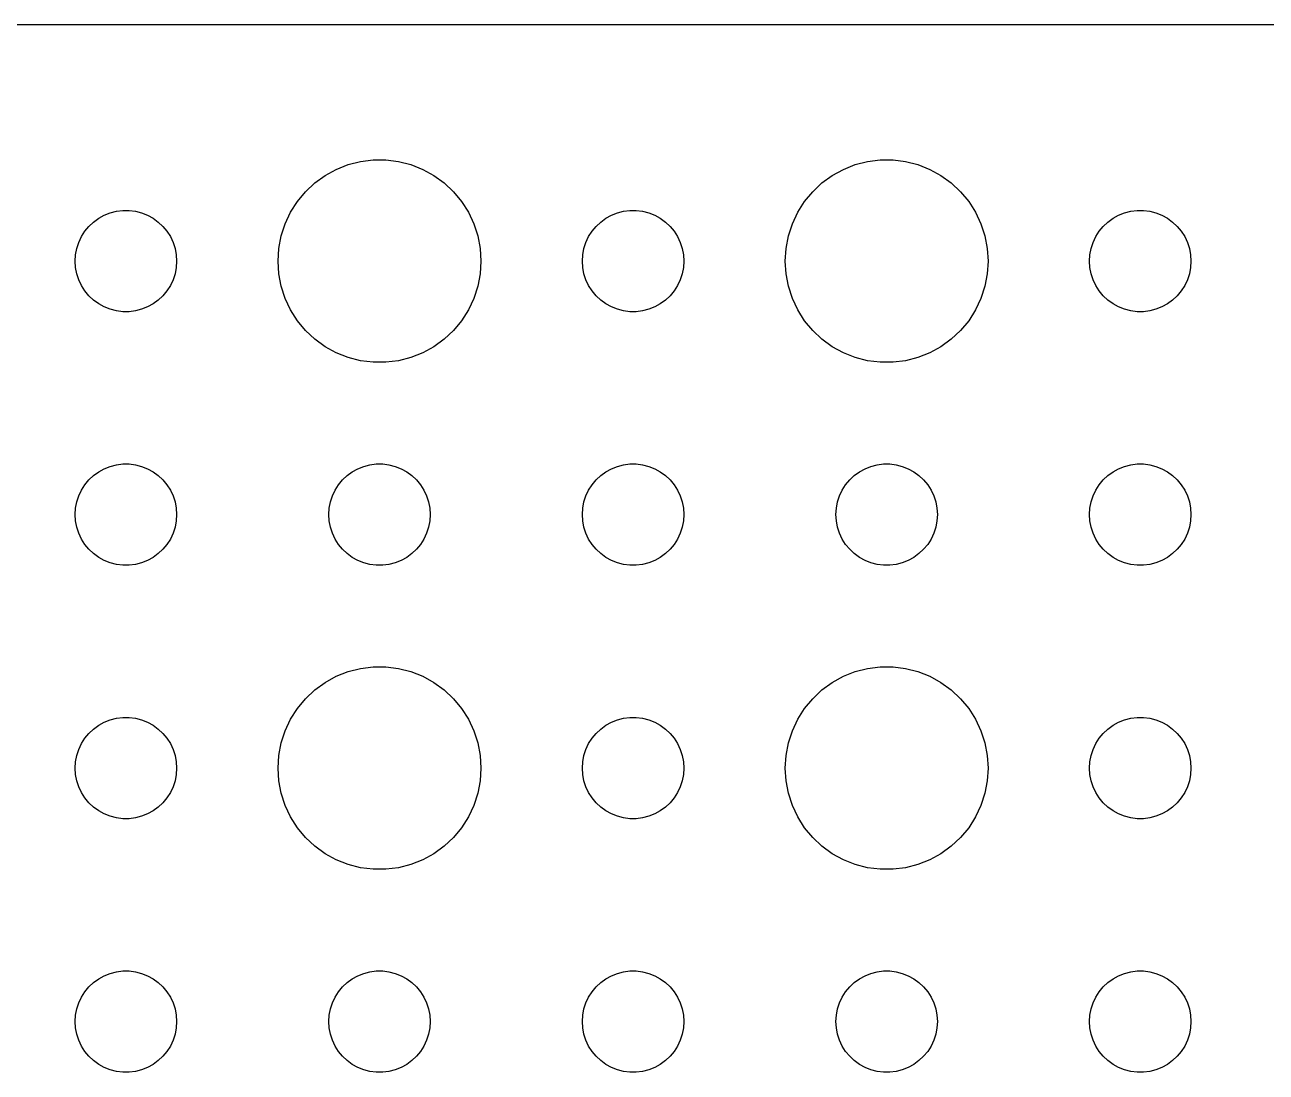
# Model space of a CAD drawing. Header units: metres. Extents: x -74 to 74, y -29 to 29.
# Drawn here: x -2.99 to 33.73, y -1.5 to 29.49 of the extents above; entities that cross this region are included whole.
import ezdxf

# ---------------------------------------------------------------- set-up
doc = ezdxf.new("R2010")
doc.units = ezdxf.units.M

msp = doc.modelspace()

# ---------------------------------------------------------------- linework, layer by layer
for p, q in [((69.8139, 29.4901), (-69.8139, 29.4901)), ((6.22266, 25.2145), (6.57294, 25.3532)), ((6.57294, 25.3532), (6.93785, 25.4469)), ((6.93785, 25.4469), (7.31161, 25.4941)), ((7.31161, 25.4941), (7.68837, 25.4941)), ((7.68837, 25.4941), (8.06213, 25.4469)), ((8.06213, 25.4469), (8.42705, 25.3532)), ((8.42705, 25.3532), (8.77733, 25.2145)), ((21.2227, 25.2145), (21.5729, 25.3532)), ((21.5729, 25.3532), (21.9379, 25.4469)), ((21.9379, 25.4469), (22.3116, 25.4941)), ((22.3116, 25.4941), (22.6884, 25.4941)), ((22.6884, 25.4941), (23.0621, 25.4469)), ((23.0621, 25.4469), (23.427, 25.3532)), ((23.427, 25.3532), (23.7773, 25.2145)), ((5.58772, 24.8115), (5.89252, 25.033)), ((5.89252, 25.033), (6.22266, 25.2145)), ((8.77733, 25.2145), (9.10747, 25.033)), ((9.10747, 25.033), (9.41226, 24.8115)), ((20.5877, 24.8115), (20.8925, 25.033)), ((20.8925, 25.033), (21.2227, 25.2145)), ((23.7773, 25.2145), (24.1075, 25.033)), ((24.1075, 25.033), (24.4123, 24.8115)), ((5.31308, 24.5536), (5.58772, 24.8115)), ((9.41226, 24.8115), (9.6869, 24.5536)), ((20.3131, 24.5536), (20.5877, 24.8115)), ((24.4123, 24.8115), (24.6869, 24.5536)), ((4.87108, 23.9453), (5.07294, 24.2634)), ((5.07294, 24.2634), (5.31308, 24.5536)), ((9.6869, 24.5536), (9.92705, 24.2634)), ((9.92705, 24.2634), (10.1289, 23.9453)), ((19.8711, 23.9453), (20.0729, 24.2634)), ((20.0729, 24.2634), (20.3131, 24.5536)), ((24.6869, 24.5536), (24.927, 24.2634)), ((24.927, 24.2634), (25.1289, 23.9453)), ((-0.638657, 23.8572), (-0.463516, 23.9266)), ((-0.463516, 23.9266), (-0.281067, 23.9734)), ((-0.281067, 23.9734), (-0.094177, 23.997)), ((-0.094177, 23.997), (0.094177, 23.997)), ((0.094177, 23.997), (0.281067, 23.9734)), ((0.281067, 23.9734), (0.463516, 23.9266)), ((0.463516, 23.9266), (0.638657, 23.8572)), ((4.71066, 23.6044), (4.87108, 23.9453)), ((10.1289, 23.9453), (10.2893, 23.6044)), ((14.3613, 23.8572), (14.5365, 23.9266)), ((14.5365, 23.9266), (14.7189, 23.9734)), ((14.7189, 23.9734), (14.9058, 23.997)), ((14.9058, 23.997), (15.0942, 23.997)), ((15.0942, 23.997), (15.2811, 23.9734)), ((15.2811, 23.9734), (15.4635, 23.9266)), ((15.4635, 23.9266), (15.6387, 23.8572)), ((19.7107, 23.6044), (19.8711, 23.9453)), ((25.1289, 23.9453), (25.2893, 23.6044)), ((29.3613, 23.8572), (29.5365, 23.9266)), ((29.5365, 23.9266), (29.7189, 23.9734)), ((29.7189, 23.9734), (29.9058, 23.997)), ((29.9058, 23.997), (30.0942, 23.997)), ((30.0942, 23.997), (30.2811, 23.9734)), ((30.2811, 23.9734), (30.4635, 23.9266)), ((30.4635, 23.9266), (30.6387, 23.8572)), ((-1.21352, 23.3817), (-1.09344, 23.5268)), ((-1.09344, 23.5268), (-0.956131, 23.6558)), ((-0.956131, 23.6558), (-0.803726, 23.7665)), ((-0.803726, 23.7665), (-0.638657, 23.8572)), ((0.638657, 23.8572), (0.803726, 23.7665)), ((0.803726, 23.7665), (0.956131, 23.6558)), ((0.956131, 23.6558), (1.09344, 23.5268)), ((1.09344, 23.5268), (1.21352, 23.3817)), ((4.59424, 23.2461), (4.71066, 23.6044)), ((10.2893, 23.6044), (10.4057, 23.2461)), ((13.7865, 23.3817), (13.9065, 23.5268)), ((13.9065, 23.5268), (14.0439, 23.6558)), ((14.0439, 23.6558), (14.1963, 23.7665)), ((14.1963, 23.7665), (14.3613, 23.8572)), ((15.6387, 23.8572), (15.8037, 23.7665)), ((15.8037, 23.7665), (15.9561, 23.6558)), ((15.9561, 23.6558), (16.0934, 23.5268)), ((16.0934, 23.5268), (16.2135, 23.3817)), ((19.5942, 23.2461), (19.7107, 23.6044)), ((25.2893, 23.6044), (25.4057, 23.2461)), ((28.7865, 23.3817), (28.9065, 23.5268)), ((28.9065, 23.5268), (29.0439, 23.6558)), ((29.0439, 23.6558), (29.1963, 23.7665)), ((29.1963, 23.7665), (29.3613, 23.8572)), ((30.6387, 23.8572), (30.8037, 23.7665)), ((30.8037, 23.7665), (30.9561, 23.6558)), ((30.9561, 23.6558), (31.0934, 23.5268)), ((31.0934, 23.5268), (31.2135, 23.3817)), ((-1.39465, 23.0522), (-1.31445, 23.2226)), ((-1.31445, 23.2226), (-1.21352, 23.3817)), ((1.21352, 23.3817), (1.31445, 23.2226)), ((1.31445, 23.2226), (1.39465, 23.0522)), ((4.52365, 22.876), (4.59424, 23.2461)), ((10.4057, 23.2461), (10.4763, 22.876)), ((13.6053, 23.0522), (13.6855, 23.2226)), ((13.6855, 23.2226), (13.7865, 23.3817)), ((16.2135, 23.3817), (16.3145, 23.2226)), ((16.3145, 23.2226), (16.3947, 23.0522)), ((19.5237, 22.876), (19.5942, 23.2461)), ((25.4057, 23.2461), (25.4763, 22.876)), ((28.6053, 23.0522), (28.6855, 23.2226)), ((28.6855, 23.2226), (28.7865, 23.3817)), ((31.2135, 23.3817), (31.3145, 23.2226)), ((31.3145, 23.2226), (31.3947, 23.0522)), ((-1.48816, 22.688), (-1.45287, 22.873)), ((-1.45287, 22.873), (-1.39465, 23.0522)), ((1.39465, 23.0522), (1.45287, 22.873)), ((1.45287, 22.873), (1.48816, 22.688)), ((4.5, 22.5), (4.52365, 22.876)), ((10.4763, 22.876), (10.5, 22.5)), ((13.5118, 22.688), (13.5471, 22.873)), ((13.5471, 22.873), (13.6053, 23.0522)), ((16.3947, 23.0522), (16.4529, 22.873)), ((16.4529, 22.873), (16.4882, 22.688)), ((19.5, 22.5), (19.5237, 22.876)), ((25.4763, 22.876), (25.5, 22.5)), ((28.5118, 22.688), (28.5471, 22.873)), ((28.5471, 22.873), (28.6053, 23.0522)), ((31.3947, 23.0522), (31.4529, 22.873)), ((31.4529, 22.873), (31.4882, 22.688)), ((-1.5, 22.5), (-1.48816, 22.688)), ((-1.48816, 22.312), (-1.5, 22.5)), ((1.48816, 22.688), (1.5, 22.5)), ((1.5, 22.5), (1.48816, 22.312)), ((4.52365, 22.124), (4.5, 22.5)), ((10.5, 22.5), (10.4763, 22.124)), ((13.5, 22.5), (13.5118, 22.688)), ((13.5118, 22.312), (13.5, 22.5)), ((16.4882, 22.688), (16.5, 22.5)), ((16.5, 22.5), (16.4882, 22.312)), ((19.5237, 22.124), (19.5, 22.5)), ((25.5, 22.5), (25.4763, 22.124)), ((28.5, 22.5), (28.5118, 22.688)), ((28.5118, 22.312), (28.5, 22.5)), ((31.4882, 22.688), (31.5, 22.5)), ((31.5, 22.5), (31.4882, 22.312)), ((-1.45287, 22.127), (-1.48816, 22.312)), ((-1.39465, 21.9478), (-1.45287, 22.127)), ((1.45287, 22.127), (1.39465, 21.9478)), ((1.48816, 22.312), (1.45287, 22.127)), ((4.59424, 21.7539), (4.52365, 22.124)), ((10.4763, 22.124), (10.4057, 21.7539)), ((13.5471, 22.127), (13.5118, 22.312)), ((13.6053, 21.9478), (13.5471, 22.127)), ((16.4529, 22.127), (16.3947, 21.9478)), ((16.4882, 22.312), (16.4529, 22.127)), ((19.5942, 21.7539), (19.5237, 22.124)), ((25.4763, 22.124), (25.4057, 21.7539)), ((28.5471, 22.127), (28.5118, 22.312)), ((28.6053, 21.9478), (28.5471, 22.127)), ((31.4529, 22.127), (31.3947, 21.9478)), ((31.4882, 22.312), (31.4529, 22.127)), ((-1.31445, 21.7774), (-1.39465, 21.9478)), ((-1.21352, 21.6183), (-1.31445, 21.7774)), ((1.31445, 21.7774), (1.21352, 21.6183)), ((1.39465, 21.9478), (1.31445, 21.7774)), ((4.71066, 21.3956), (4.59424, 21.7539)), ((10.4057, 21.7539), (10.2893, 21.3956)), ((13.6855, 21.7774), (13.6053, 21.9478)), ((13.7865, 21.6183), (13.6855, 21.7774)), ((16.3145, 21.7774), (16.2135, 21.6183)), ((16.3947, 21.9478), (16.3145, 21.7774)), ((19.7107, 21.3956), (19.5942, 21.7539)), ((25.4057, 21.7539), (25.2893, 21.3956)), ((28.6855, 21.7774), (28.6053, 21.9478)), ((28.7865, 21.6183), (28.6855, 21.7774)), ((31.3145, 21.7774), (31.2135, 21.6183)), ((31.3947, 21.9478), (31.3145, 21.7774)), ((-1.09344, 21.4732), (-1.21352, 21.6183)), ((-0.956131, 21.3442), (-1.09344, 21.4732)), ((-0.803726, 21.2335), (-0.956131, 21.3442)), ((0.956131, 21.3442), (0.803726, 21.2335)), ((1.09344, 21.4732), (0.956131, 21.3442)), ((1.21352, 21.6183), (1.09344, 21.4732)), ((4.87108, 21.0547), (4.71066, 21.3956)), ((10.2893, 21.3956), (10.1289, 21.0547)), ((13.9065, 21.4732), (13.7865, 21.6183)), ((14.0439, 21.3442), (13.9065, 21.4732)), ((14.1963, 21.2335), (14.0439, 21.3442)), ((15.9561, 21.3442), (15.8037, 21.2335)), ((16.0934, 21.4732), (15.9561, 21.3442)), ((16.2135, 21.6183), (16.0934, 21.4732)), ((19.8711, 21.0547), (19.7107, 21.3956)), ((25.2893, 21.3956), (25.1289, 21.0547)), ((28.9065, 21.4732), (28.7865, 21.6183)), ((29.0439, 21.3442), (28.9065, 21.4732)), ((29.1963, 21.2335), (29.0439, 21.3442)), ((30.9561, 21.3442), (30.8037, 21.2335)), ((31.0934, 21.4732), (30.9561, 21.3442)), ((31.2135, 21.6183), (31.0934, 21.4732)), ((-0.638657, 21.1427), (-0.803726, 21.2335)), ((-0.463516, 21.0734), (-0.638657, 21.1427)), ((-0.281067, 21.0266), (-0.463516, 21.0734)), ((-0.094177, 21.003), (-0.281067, 21.0266)), ((0.094177, 21.003), (-0.094177, 21.003)), ((0.281067, 21.0266), (0.094177, 21.003)), ((0.463516, 21.0734), (0.281067, 21.0266)), ((0.638657, 21.1427), (0.463516, 21.0734)), ((0.803726, 21.2335), (0.638657, 21.1427)), ((5.07294, 20.7366), (4.87108, 21.0547)), ((10.1289, 21.0547), (9.92705, 20.7366)), ((14.3613, 21.1427), (14.1963, 21.2335)), ((14.5365, 21.0734), (14.3613, 21.1427)), ((14.7189, 21.0266), (14.5365, 21.0734)), ((14.9058, 21.003), (14.7189, 21.0266)), ((15.0942, 21.003), (14.9058, 21.003)), ((15.2811, 21.0266), (15.0942, 21.003)), ((15.4635, 21.0734), (15.2811, 21.0266)), ((15.6387, 21.1427), (15.4635, 21.0734)), ((15.8037, 21.2335), (15.6387, 21.1427)), ((20.0729, 20.7366), (19.8711, 21.0547)), ((25.1289, 21.0547), (24.927, 20.7366)), ((29.3613, 21.1427), (29.1963, 21.2335)), ((29.5365, 21.0734), (29.3613, 21.1427)), ((29.7189, 21.0266), (29.5365, 21.0734)), ((29.9058, 21.003), (29.7189, 21.0266)), ((30.0942, 21.003), (29.9058, 21.003)), ((30.2811, 21.0266), (30.0942, 21.003)), ((30.4635, 21.0734), (30.2811, 21.0266)), ((30.6387, 21.1427), (30.4635, 21.0734)), ((30.8037, 21.2335), (30.6387, 21.1427)), ((5.31308, 20.4464), (5.07294, 20.7366)), ((9.92705, 20.7366), (9.6869, 20.4464)), ((20.3131, 20.4464), (20.0729, 20.7366)), ((24.927, 20.7366), (24.6869, 20.4464)), ((5.58772, 20.1884), (5.31308, 20.4464)), ((9.6869, 20.4464), (9.41226, 20.1884)), ((20.5877, 20.1884), (20.3131, 20.4464)), ((24.6869, 20.4464), (24.4123, 20.1884)), ((5.89252, 19.967), (5.58772, 20.1884)), ((6.22266, 19.7855), (5.89252, 19.967)), ((9.10747, 19.967), (8.77733, 19.7855)), ((9.41226, 20.1884), (9.10747, 19.967)), ((20.8925, 19.967), (20.5877, 20.1884)), ((21.2227, 19.7855), (20.8925, 19.967)), ((24.1075, 19.967), (23.7773, 19.7855)), ((24.4123, 20.1884), (24.1075, 19.967)), ((6.57294, 19.6468), (6.22266, 19.7855)), ((6.93785, 19.5531), (6.57294, 19.6468)), ((7.31161, 19.5059), (6.93785, 19.5531)), ((7.68837, 19.5059), (7.31161, 19.5059)), ((8.06213, 19.5531), (7.68837, 19.5059)), ((8.42705, 19.6468), (8.06213, 19.5531)), ((8.77733, 19.7855), (8.42705, 19.6468)), ((21.5729, 19.6468), (21.2227, 19.7855)), ((21.9379, 19.5531), (21.5729, 19.6468)), ((22.3116, 19.5059), (21.9379, 19.5531)), ((22.6884, 19.5059), (22.3116, 19.5059)), ((23.0621, 19.5531), (22.6884, 19.5059)), ((23.427, 19.6468), (23.0621, 19.5531)), ((23.7773, 19.7855), (23.427, 19.6468)), ((-1.09344, 16.0268), (-0.956131, 16.1558)), ((-0.956131, 16.1558), (-0.803726, 16.2665)), ((-0.803726, 16.2665), (-0.638657, 16.3572)), ((-0.638657, 16.3572), (-0.463516, 16.4266)), ((-0.463516, 16.4266), (-0.281067, 16.4734)), ((-0.281067, 16.4734), (-0.094177, 16.497)), ((-0.094177, 16.497), (0.094177, 16.497)), ((0.094177, 16.497), (0.281067, 16.4734)), ((0.281067, 16.4734), (0.463516, 16.4266)), ((0.463516, 16.4266), (0.638657, 16.3572)), ((0.638657, 16.3572), (0.803726, 16.2665)), ((0.803726, 16.2665), (0.956131, 16.1558)), ((0.956131, 16.1558), (1.09344, 16.0268)), ((6.40654, 16.0268), (6.54385, 16.1558)), ((6.54385, 16.1558), (6.69626, 16.2665)), ((6.69626, 16.2665), (6.86133, 16.3572)), ((6.86133, 16.3572), (7.03647, 16.4266)), ((7.03647, 16.4266), (7.21892, 16.4734)), ((7.21892, 16.4734), (7.40581, 16.497)), ((7.40581, 16.497), (7.59418, 16.497)), ((7.59418, 16.497), (7.78107, 16.4734)), ((7.78107, 16.4734), (7.96352, 16.4266)), ((7.96352, 16.4266), (8.13866, 16.3572)), ((8.13866, 16.3572), (8.30373, 16.2665)), ((8.30373, 16.2665), (8.45613, 16.1558)), ((8.45613, 16.1558), (8.59344, 16.0268)), ((13.9065, 16.0268), (14.0439, 16.1558)), ((14.0439, 16.1558), (14.1963, 16.2665)), ((14.1963, 16.2665), (14.3613, 16.3572)), ((14.3613, 16.3572), (14.5365, 16.4266)), ((14.5365, 16.4266), (14.7189, 16.4734)), ((14.7189, 16.4734), (14.9058, 16.497)), ((14.9058, 16.497), (15.0942, 16.497)), ((15.0942, 16.497), (15.2811, 16.4734)), ((15.2811, 16.4734), (15.4635, 16.4266)), ((15.4635, 16.4266), (15.6387, 16.3572)), ((15.6387, 16.3572), (15.8037, 16.2665)), ((15.8037, 16.2665), (15.9561, 16.1558)), ((15.9561, 16.1558), (16.0934, 16.0268)), ((21.4065, 16.0268), (21.5439, 16.1558)), ((21.5439, 16.1558), (21.6963, 16.2665)), ((21.6963, 16.2665), (21.8613, 16.3572)), ((21.8613, 16.3572), (22.0365, 16.4266)), ((22.0365, 16.4266), (22.2189, 16.4734)), ((22.2189, 16.4734), (22.4058, 16.497)), ((22.4058, 16.497), (22.5942, 16.497)), ((22.5942, 16.497), (22.7811, 16.4734)), ((22.7811, 16.4734), (22.9635, 16.4266)), ((22.9635, 16.4266), (23.1387, 16.3572)), ((23.1387, 16.3572), (23.3037, 16.2665)), ((23.3037, 16.2665), (23.4561, 16.1558)), ((23.4561, 16.1558), (23.5934, 16.0268)), ((28.9065, 16.0268), (29.0439, 16.1558)), ((29.0439, 16.1558), (29.1963, 16.2665)), ((29.1963, 16.2665), (29.3613, 16.3572)), ((29.3613, 16.3572), (29.5365, 16.4266)), ((29.5365, 16.4266), (29.7189, 16.4734)), ((29.7189, 16.4734), (29.9058, 16.497)), ((29.9058, 16.497), (30.0942, 16.497)), ((30.0942, 16.497), (30.2811, 16.4734)), ((30.2811, 16.4734), (30.4635, 16.4266)), ((30.4635, 16.4266), (30.6387, 16.3572)), ((30.6387, 16.3572), (30.8037, 16.2665)), ((30.8037, 16.2665), (30.9561, 16.1558)), ((30.9561, 16.1558), (31.0934, 16.0268)), ((-1.31445, 15.7226), (-1.21352, 15.8817)), ((-1.21352, 15.8817), (-1.09344, 16.0268)), ((1.09344, 16.0268), (1.21352, 15.8817)), ((1.21352, 15.8817), (1.31445, 15.7226)), ((6.18553, 15.7226), (6.28647, 15.8817)), ((6.28647, 15.8817), (6.40654, 16.0268)), ((8.59344, 16.0268), (8.71352, 15.8817)), ((8.71352, 15.8817), (8.81445, 15.7226)), ((13.6855, 15.7226), (13.7865, 15.8817)), ((13.7865, 15.8817), (13.9065, 16.0268)), ((16.0934, 16.0268), (16.2135, 15.8817)), ((16.2135, 15.8817), (16.3145, 15.7226)), ((21.1855, 15.7226), (21.2865, 15.8817)), ((21.2865, 15.8817), (21.4065, 16.0268)), ((23.5934, 16.0268), (23.7135, 15.8817)), ((23.7135, 15.8817), (23.8145, 15.7226)), ((28.6855, 15.7226), (28.7865, 15.8817)), ((28.7865, 15.8817), (28.9065, 16.0268)), ((31.0934, 16.0268), (31.2135, 15.8817)), ((31.2135, 15.8817), (31.3145, 15.7226)), ((-1.45287, 15.373), (-1.39465, 15.5522)), ((-1.39465, 15.5522), (-1.31445, 15.7226)), ((1.31445, 15.7226), (1.39465, 15.5522)), ((1.39465, 15.5522), (1.45287, 15.373)), ((6.04712, 15.373), (6.10533, 15.5522)), ((6.10533, 15.5522), (6.18553, 15.7226)), ((8.81445, 15.7226), (8.89465, 15.5522)), ((8.89465, 15.5522), (8.95287, 15.373)), ((13.5471, 15.373), (13.6053, 15.5522)), ((13.6053, 15.5522), (13.6855, 15.7226)), ((16.3145, 15.7226), (16.3947, 15.5522)), ((16.3947, 15.5522), (16.4529, 15.373)), ((21.0471, 15.373), (21.1053, 15.5522)), ((21.1053, 15.5522), (21.1855, 15.7226)), ((23.8145, 15.7226), (23.8947, 15.5522)), ((23.8947, 15.5522), (23.9529, 15.373)), ((28.5471, 15.373), (28.6053, 15.5522)), ((28.6053, 15.5522), (28.6855, 15.7226)), ((31.3145, 15.7226), (31.3947, 15.5522)), ((31.3947, 15.5522), (31.4529, 15.373)), ((-1.5, 15), (-1.48816, 15.188)), ((-1.48816, 15.188), (-1.45287, 15.373)), ((1.45287, 15.373), (1.48816, 15.188)), ((1.48816, 15.188), (1.5, 15)), ((6, 15), (6.01183, 15.188)), ((6.01183, 15.188), (6.04712, 15.373)), ((8.95287, 15.373), (8.98816, 15.188)), ((8.98816, 15.188), (9, 15)), ((13.5, 15), (13.5118, 15.188)), ((13.5118, 15.188), (13.5471, 15.373)), ((16.4529, 15.373), (16.4882, 15.188)), ((16.4882, 15.188), (16.5, 15)), ((21, 15), (21.0118, 15.188)), ((21.0118, 15.188), (21.0471, 15.373)), ((23.9529, 15.373), (23.9882, 15.188)), ((23.9882, 15.188), (24, 15)), ((28.5, 15), (28.5118, 15.188)), ((28.5118, 15.188), (28.5471, 15.373)), ((31.4529, 15.373), (31.4882, 15.188)), ((31.4882, 15.188), (31.5, 15)), ((-1.48816, 14.812), (-1.5, 15)), ((-1.45287, 14.627), (-1.48816, 14.812)), ((1.48816, 14.812), (1.45287, 14.627)), ((1.5, 15), (1.48816, 14.812)), ((6.01183, 14.812), (6, 15)), ((6.04712, 14.627), (6.01183, 14.812)), ((8.98816, 14.812), (8.95287, 14.627)), ((9, 15), (8.98816, 14.812)), ((13.5118, 14.812), (13.5, 15)), ((13.5471, 14.627), (13.5118, 14.812)), ((16.4882, 14.812), (16.4529, 14.627)), ((16.5, 15), (16.4882, 14.812)), ((21.0118, 14.812), (21, 15)), ((21.0471, 14.627), (21.0118, 14.812)), ((23.9882, 14.812), (23.9529, 14.627)), ((24, 15), (23.9882, 14.812)), ((28.5118, 14.812), (28.5, 15)), ((28.5471, 14.627), (28.5118, 14.812)), ((31.4882, 14.812), (31.4529, 14.627)), ((31.5, 15), (31.4882, 14.812)), ((-1.39465, 14.4478), (-1.45287, 14.627)), ((-1.31445, 14.2774), (-1.39465, 14.4478)), ((1.39465, 14.4478), (1.31445, 14.2774)), ((1.45287, 14.627), (1.39465, 14.4478)), ((6.10533, 14.4478), (6.04712, 14.627)), ((6.18553, 14.2774), (6.10533, 14.4478)), ((8.89465, 14.4478), (8.81445, 14.2774)), ((8.95287, 14.627), (8.89465, 14.4478)), ((13.6053, 14.4478), (13.5471, 14.627)), ((13.6855, 14.2774), (13.6053, 14.4478)), ((16.3947, 14.4478), (16.3145, 14.2774)), ((16.4529, 14.627), (16.3947, 14.4478)), ((21.1053, 14.4478), (21.0471, 14.627)), ((21.1855, 14.2774), (21.1053, 14.4478)), ((23.8947, 14.4478), (23.8145, 14.2774)), ((23.9529, 14.627), (23.8947, 14.4478)), ((28.6053, 14.4478), (28.5471, 14.627)), ((28.6855, 14.2774), (28.6053, 14.4478)), ((31.3947, 14.4478), (31.3145, 14.2774)), ((31.4529, 14.627), (31.3947, 14.4478)), ((-1.21352, 14.1183), (-1.31445, 14.2774)), ((-1.09344, 13.9732), (-1.21352, 14.1183)), ((-0.956131, 13.8442), (-1.09344, 13.9732)), ((1.09344, 13.9732), (0.956131, 13.8442)), ((1.21352, 14.1183), (1.09344, 13.9732)), ((1.31445, 14.2774), (1.21352, 14.1183)), ((6.28647, 14.1183), (6.18553, 14.2774)), ((6.40654, 13.9732), (6.28647, 14.1183)), ((6.54385, 13.8442), (6.40654, 13.9732)), ((8.59344, 13.9732), (8.45613, 13.8442)), ((8.71352, 14.1183), (8.59344, 13.9732)), ((8.81445, 14.2774), (8.71352, 14.1183)), ((13.7865, 14.1183), (13.6855, 14.2774)), ((13.9065, 13.9732), (13.7865, 14.1183)), ((14.0439, 13.8442), (13.9065, 13.9732)), ((16.0934, 13.9732), (15.9561, 13.8442)), ((16.2135, 14.1183), (16.0934, 13.9732)), ((16.3145, 14.2774), (16.2135, 14.1183)), ((21.2865, 14.1183), (21.1855, 14.2774)), ((21.4065, 13.9732), (21.2865, 14.1183)), ((21.5439, 13.8442), (21.4065, 13.9732)), ((23.5934, 13.9732), (23.4561, 13.8442)), ((23.7135, 14.1183), (23.5934, 13.9732)), ((23.8145, 14.2774), (23.7135, 14.1183)), ((28.7865, 14.1183), (28.6855, 14.2774)), ((28.9065, 13.9732), (28.7865, 14.1183)), ((29.0439, 13.8442), (28.9065, 13.9732)), ((31.0934, 13.9732), (30.9561, 13.8442)), ((31.2135, 14.1183), (31.0934, 13.9732)), ((31.3145, 14.2774), (31.2135, 14.1183)), ((-0.803726, 13.7335), (-0.956131, 13.8442)), ((-0.638657, 13.6427), (-0.803726, 13.7335)), ((-0.463516, 13.5734), (-0.638657, 13.6427)), ((0.638657, 13.6427), (0.463516, 13.5734)), ((0.803726, 13.7335), (0.638657, 13.6427)), ((0.956131, 13.8442), (0.803726, 13.7335)), ((6.69626, 13.7335), (6.54385, 13.8442)), ((6.86133, 13.6427), (6.69626, 13.7335)), ((7.03647, 13.5734), (6.86133, 13.6427)), ((8.13866, 13.6427), (7.96352, 13.5734)), ((8.30373, 13.7335), (8.13866, 13.6427)), ((8.45613, 13.8442), (8.30373, 13.7335)), ((14.1963, 13.7335), (14.0439, 13.8442)), ((14.3613, 13.6427), (14.1963, 13.7335)), ((14.5365, 13.5734), (14.3613, 13.6427)), ((15.6387, 13.6427), (15.4635, 13.5734)), ((15.8037, 13.7335), (15.6387, 13.6427)), ((15.9561, 13.8442), (15.8037, 13.7335)), ((21.6963, 13.7335), (21.5439, 13.8442)), ((21.8613, 13.6427), (21.6963, 13.7335)), ((22.0365, 13.5734), (21.8613, 13.6427)), ((23.1387, 13.6427), (22.9635, 13.5734)), ((23.3037, 13.7335), (23.1387, 13.6427)), ((23.4561, 13.8442), (23.3037, 13.7335)), ((29.1963, 13.7335), (29.0439, 13.8442)), ((29.3613, 13.6427), (29.1963, 13.7335)), ((29.5365, 13.5734), (29.3613, 13.6427)), ((30.6387, 13.6427), (30.4635, 13.5734)), ((30.8037, 13.7335), (30.6387, 13.6427)), ((30.9561, 13.8442), (30.8037, 13.7335)), ((-0.281067, 13.5266), (-0.463516, 13.5734)), ((-0.094177, 13.5029), (-0.281067, 13.5266)), ((0.094177, 13.5029), (-0.094177, 13.5029)), ((0.281067, 13.5266), (0.094177, 13.5029)), ((0.463516, 13.5734), (0.281067, 13.5266)), ((7.21892, 13.5266), (7.03647, 13.5734)), ((7.40581, 13.5029), (7.21892, 13.5266)), ((7.59418, 13.5029), (7.40581, 13.5029)), ((7.78107, 13.5266), (7.59418, 13.5029)), ((7.96352, 13.5734), (7.78107, 13.5266)), ((14.7189, 13.5266), (14.5365, 13.5734)), ((14.9058, 13.5029), (14.7189, 13.5266)), ((15.0942, 13.5029), (14.9058, 13.5029)), ((15.2811, 13.5266), (15.0942, 13.5029)), ((15.4635, 13.5734), (15.2811, 13.5266)), ((22.2189, 13.5266), (22.0365, 13.5734)), ((22.4058, 13.5029), (22.2189, 13.5266)), ((22.5942, 13.5029), (22.4058, 13.5029)), ((22.7811, 13.5266), (22.5942, 13.5029)), ((22.9635, 13.5734), (22.7811, 13.5266)), ((29.7189, 13.5266), (29.5365, 13.5734)), ((29.9058, 13.5029), (29.7189, 13.5266)), ((30.0942, 13.5029), (29.9058, 13.5029)), ((30.2811, 13.5266), (30.0942, 13.5029)), ((30.4635, 13.5734), (30.2811, 13.5266)), ((6.22266, 10.2145), (6.57294, 10.3532)), ((6.57294, 10.3532), (6.93785, 10.4469)), ((6.93785, 10.4469), (7.31161, 10.4941)), ((7.31161, 10.4941), (7.68837, 10.4941)), ((7.68837, 10.4941), (8.06213, 10.4469)), ((8.06213, 10.4469), (8.42705, 10.3532)), ((8.42705, 10.3532), (8.77733, 10.2145)), ((21.2227, 10.2145), (21.5729, 10.3532)), ((21.5729, 10.3532), (21.9379, 10.4469)), ((21.9379, 10.4469), (22.3116, 10.4941)), ((22.3116, 10.4941), (22.6884, 10.4941)), ((22.6884, 10.4941), (23.0621, 10.4469)), ((23.0621, 10.4469), (23.427, 10.3532)), ((23.427, 10.3532), (23.7773, 10.2145)), ((5.58772, 9.81154), (5.89252, 10.033)), ((5.89252, 10.033), (6.22266, 10.2145)), ((8.77733, 10.2145), (9.10747, 10.033)), ((9.10747, 10.033), (9.41226, 9.81154)), ((20.5877, 9.81154), (20.8925, 10.033)), ((20.8925, 10.033), (21.2227, 10.2145)), ((23.7773, 10.2145), (24.1075, 10.033)), ((24.1075, 10.033), (24.4123, 9.81154)), ((5.07294, 9.26335), (5.31308, 9.55363)), ((5.31308, 9.55363), (5.58772, 9.81154)), ((9.41226, 9.81154), (9.6869, 9.55363)), ((9.6869, 9.55363), (9.92705, 9.26335)), ((20.0729, 9.26335), (20.3131, 9.55363)), ((20.3131, 9.55363), (20.5877, 9.81154)), ((24.4123, 9.81154), (24.6869, 9.55363)), ((24.6869, 9.55363), (24.927, 9.26335)), ((4.87108, 8.94525), (5.07294, 9.26335)), ((9.92705, 9.26335), (10.1289, 8.94525)), ((19.8711, 8.94525), (20.0729, 9.26335)), ((24.927, 9.26335), (25.1289, 8.94525)), ((-0.803726, 8.76648), (-0.638657, 8.85724)), ((-0.638657, 8.85724), (-0.463516, 8.92657)), ((-0.463516, 8.92657), (-0.281067, 8.97342)), ((-0.281067, 8.97342), (-0.094177, 8.99704)), ((-0.094177, 8.99704), (0.094177, 8.99704)), ((0.094177, 8.99704), (0.281067, 8.97342)), ((0.281067, 8.97342), (0.463516, 8.92657)), ((0.463516, 8.92657), (0.638657, 8.85724)), ((0.638657, 8.85724), (0.803726, 8.76648)), ((4.71066, 8.60437), (4.87108, 8.94525)), ((10.1289, 8.94525), (10.2893, 8.60437)), ((14.1963, 8.76648), (14.3613, 8.85724)), ((14.3613, 8.85724), (14.5365, 8.92657)), ((14.5365, 8.92657), (14.7189, 8.97342)), ((14.7189, 8.97342), (14.9058, 8.99704)), ((14.9058, 8.99704), (15.0942, 8.99704)), ((15.0942, 8.99704), (15.2811, 8.97342)), ((15.2811, 8.97342), (15.4635, 8.92657)), ((15.4635, 8.92657), (15.6387, 8.85724)), ((15.6387, 8.85724), (15.8037, 8.76648)), ((19.7107, 8.60437), (19.8711, 8.94525)), ((25.1289, 8.94525), (25.2893, 8.60437)), ((29.1963, 8.76648), (29.3613, 8.85724)), ((29.3613, 8.85724), (29.5365, 8.92657)), ((29.5365, 8.92657), (29.7189, 8.97342)), ((29.7189, 8.97342), (29.9058, 8.99704)), ((29.9058, 8.99704), (30.0942, 8.99704)), ((30.0942, 8.99704), (30.2811, 8.97342)), ((30.2811, 8.97342), (30.4635, 8.92657)), ((30.4635, 8.92657), (30.6387, 8.85724)), ((30.6387, 8.85724), (30.8037, 8.76648)), ((-1.21352, 8.38167), (-1.09344, 8.52681)), ((-1.09344, 8.52681), (-0.956131, 8.65576)), ((-0.956131, 8.65576), (-0.803726, 8.76648)), ((0.803726, 8.76648), (0.956131, 8.65576)), ((0.956131, 8.65576), (1.09344, 8.52681)), ((1.09344, 8.52681), (1.21352, 8.38167)), ((4.59424, 8.24606), (4.71066, 8.60437)), ((10.2893, 8.60437), (10.4057, 8.24606)), ((13.7865, 8.38167), (13.9065, 8.52681)), ((13.9065, 8.52681), (14.0439, 8.65576)), ((14.0439, 8.65576), (14.1963, 8.76648)), ((15.8037, 8.76648), (15.9561, 8.65576)), ((15.9561, 8.65576), (16.0934, 8.52681)), ((16.0934, 8.52681), (16.2135, 8.38167)), ((19.5942, 8.24606), (19.7107, 8.60437)), ((25.2893, 8.60437), (25.4057, 8.24606)), ((28.7865, 8.38167), (28.9065, 8.52681)), ((28.9065, 8.52681), (29.0439, 8.65576)), ((29.0439, 8.65576), (29.1963, 8.76648)), ((30.8037, 8.76648), (30.9561, 8.65576)), ((30.9561, 8.65576), (31.0934, 8.52681)), ((31.0934, 8.52681), (31.2135, 8.38167)), ((-1.39465, 8.05219), (-1.31445, 8.22263)), ((-1.31445, 8.22263), (-1.21352, 8.38167)), ((1.21352, 8.38167), (1.31445, 8.22263)), ((1.31445, 8.22263), (1.39465, 8.05219)), ((4.52365, 7.87599), (4.59424, 8.24606)), ((10.4057, 8.24606), (10.4763, 7.87599)), ((13.6053, 8.05219), (13.6855, 8.22263)), ((13.6855, 8.22263), (13.7865, 8.38167)), ((16.2135, 8.38167), (16.3145, 8.22263)), ((16.3145, 8.22263), (16.3947, 8.05219)), ((19.5237, 7.87599), (19.5942, 8.24606)), ((25.4057, 8.24606), (25.4763, 7.87599)), ((28.6053, 8.05219), (28.6855, 8.22263)), ((28.6855, 8.22263), (28.7865, 8.38167)), ((31.2135, 8.38167), (31.3145, 8.22263)), ((31.3145, 8.22263), (31.3947, 8.05219)), ((-1.48816, 7.68799), (-1.45287, 7.87303)), ((-1.45287, 7.87303), (-1.39465, 8.05219)), ((1.39465, 8.05219), (1.45287, 7.87303)), ((1.45287, 7.87303), (1.48816, 7.68799)), ((4.5, 7.5), (4.52365, 7.87599)), ((10.4763, 7.87599), (10.5, 7.5)), ((13.5118, 7.68799), (13.5471, 7.87303)), ((13.5471, 7.87303), (13.6053, 8.05219)), ((16.3947, 8.05219), (16.4529, 7.87303)), ((16.4529, 7.87303), (16.4882, 7.68799)), ((19.5, 7.5), (19.5237, 7.87599)), ((25.4763, 7.87599), (25.5, 7.5)), ((28.5118, 7.68799), (28.5471, 7.87303)), ((28.5471, 7.87303), (28.6053, 8.05219)), ((31.3947, 8.05219), (31.4529, 7.87303)), ((31.4529, 7.87303), (31.4882, 7.68799)), ((-1.5, 7.5), (-1.48816, 7.68799)), ((-1.48816, 7.312), (-1.5, 7.5)), ((1.48816, 7.68799), (1.5, 7.5)), ((1.5, 7.5), (1.48816, 7.312)), ((4.52365, 7.12399), (4.5, 7.5)), ((10.5, 7.5), (10.4763, 7.12399)), ((13.5, 7.5), (13.5118, 7.68799)), ((13.5118, 7.312), (13.5, 7.5)), ((16.4882, 7.68799), (16.5, 7.5)), ((16.5, 7.5), (16.4882, 7.312)), ((19.5237, 7.12399), (19.5, 7.5)), ((25.5, 7.5), (25.4763, 7.12399)), ((28.5, 7.5), (28.5118, 7.68799)), ((28.5118, 7.312), (28.5, 7.5)), ((31.4882, 7.68799), (31.5, 7.5)), ((31.5, 7.5), (31.4882, 7.312)), ((-1.45287, 7.12695), (-1.48816, 7.312)), ((-1.39465, 6.9478), (-1.45287, 7.12695)), ((1.45287, 7.12695), (1.39465, 6.9478)), ((1.48816, 7.312), (1.45287, 7.12695)), ((4.59424, 6.75392), (4.52365, 7.12399)), ((10.4763, 7.12399), (10.4057, 6.75392)), ((13.5471, 7.12695), (13.5118, 7.312)), ((13.6053, 6.9478), (13.5471, 7.12695)), ((16.4529, 7.12695), (16.3947, 6.9478)), ((16.4882, 7.312), (16.4529, 7.12695)), ((19.5942, 6.75392), (19.5237, 7.12399)), ((25.4763, 7.12399), (25.4057, 6.75392)), ((28.5471, 7.12695), (28.5118, 7.312)), ((28.6053, 6.9478), (28.5471, 7.12695)), ((31.4529, 7.12695), (31.3947, 6.9478)), ((31.4882, 7.312), (31.4529, 7.12695)), ((-1.31445, 6.77736), (-1.39465, 6.9478)), ((-1.21352, 6.61832), (-1.31445, 6.77736)), ((-1.09344, 6.47318), (-1.21352, 6.61832)), ((1.21352, 6.61832), (1.09344, 6.47318)), ((1.31445, 6.77736), (1.21352, 6.61832)), ((1.39465, 6.9478), (1.31445, 6.77736)), ((4.71066, 6.39561), (4.59424, 6.75392)), ((10.4057, 6.75392), (10.2893, 6.39561)), ((13.6855, 6.77736), (13.6053, 6.9478)), ((13.7865, 6.61832), (13.6855, 6.77736)), ((13.9065, 6.47318), (13.7865, 6.61832)), ((16.2135, 6.61832), (16.0934, 6.47318)), ((16.3145, 6.77736), (16.2135, 6.61832)), ((16.3947, 6.9478), (16.3145, 6.77736)), ((19.7107, 6.39561), (19.5942, 6.75392)), ((25.4057, 6.75392), (25.2893, 6.39561)), ((28.6855, 6.77736), (28.6053, 6.9478)), ((28.7865, 6.61832), (28.6855, 6.77736)), ((28.9065, 6.47318), (28.7865, 6.61832)), ((31.2135, 6.61832), (31.0934, 6.47318)), ((31.3145, 6.77736), (31.2135, 6.61832)), ((31.3947, 6.9478), (31.3145, 6.77736)), ((-0.956131, 6.34422), (-1.09344, 6.47318)), ((-0.803726, 6.23351), (-0.956131, 6.34422)), ((0.956131, 6.34422), (0.803726, 6.23351)), ((1.09344, 6.47318), (0.956131, 6.34422)), ((4.87108, 6.05473), (4.71066, 6.39561)), ((10.2893, 6.39561), (10.1289, 6.05473)), ((14.0439, 6.34422), (13.9065, 6.47318)), ((14.1963, 6.23351), (14.0439, 6.34422)), ((15.9561, 6.34422), (15.8037, 6.23351)), ((16.0934, 6.47318), (15.9561, 6.34422)), ((19.8711, 6.05473), (19.7107, 6.39561)), ((25.2893, 6.39561), (25.1289, 6.05473)), ((29.0439, 6.34422), (28.9065, 6.47318)), ((29.1963, 6.23351), (29.0439, 6.34422)), ((30.9561, 6.34422), (30.8037, 6.23351)), ((31.0934, 6.47318), (30.9561, 6.34422)), ((-0.638657, 6.14275), (-0.803726, 6.23351)), ((-0.463516, 6.07341), (-0.638657, 6.14275)), ((-0.281067, 6.02657), (-0.463516, 6.07341)), ((-0.094177, 6.00294), (-0.281067, 6.02657)), ((0.094177, 6.00294), (-0.094177, 6.00294)), ((0.281067, 6.02657), (0.094177, 6.00294)), ((0.463516, 6.07341), (0.281067, 6.02657)), ((0.638657, 6.14275), (0.463516, 6.07341)), ((0.803726, 6.23351), (0.638657, 6.14275)), ((5.07294, 5.73663), (4.87108, 6.05473)), ((10.1289, 6.05473), (9.92705, 5.73663)), ((14.3613, 6.14275), (14.1963, 6.23351)), ((14.5365, 6.07341), (14.3613, 6.14275)), ((14.7189, 6.02657), (14.5365, 6.07341)), ((14.9058, 6.00294), (14.7189, 6.02657)), ((15.0942, 6.00294), (14.9058, 6.00294)), ((15.2811, 6.02657), (15.0942, 6.00294)), ((15.4635, 6.07341), (15.2811, 6.02657)), ((15.6387, 6.14275), (15.4635, 6.07341)), ((15.8037, 6.23351), (15.6387, 6.14275)), ((20.0729, 5.73663), (19.8711, 6.05473)), ((25.1289, 6.05473), (24.927, 5.73663)), ((29.3613, 6.14275), (29.1963, 6.23351)), ((29.5365, 6.07341), (29.3613, 6.14275)), ((29.7189, 6.02657), (29.5365, 6.07341)), ((29.9058, 6.00294), (29.7189, 6.02657)), ((30.0942, 6.00294), (29.9058, 6.00294)), ((30.2811, 6.02657), (30.0942, 6.00294)), ((30.4635, 6.07341), (30.2811, 6.02657)), ((30.6387, 6.14275), (30.4635, 6.07341)), ((30.8037, 6.23351), (30.6387, 6.14275)), ((5.31308, 5.44635), (5.07294, 5.73663)), ((9.92705, 5.73663), (9.6869, 5.44635)), ((20.3131, 5.44635), (20.0729, 5.73663)), ((24.927, 5.73663), (24.6869, 5.44635)), ((5.58772, 5.18845), (5.31308, 5.44635)), ((5.89252, 4.96701), (5.58772, 5.18845)), ((9.41226, 5.18845), (9.10747, 4.96701)), ((9.6869, 5.44635), (9.41226, 5.18845)), ((20.5877, 5.18845), (20.3131, 5.44635)), ((20.8925, 4.96701), (20.5877, 5.18845)), ((24.4123, 5.18845), (24.1075, 4.96701)), ((24.6869, 5.44635), (24.4123, 5.18845)), ((6.22266, 4.78551), (5.89252, 4.96701)), ((6.57294, 4.64682), (6.22266, 4.78551)), ((8.77733, 4.78551), (8.42705, 4.64682)), ((9.10747, 4.96701), (8.77733, 4.78551)), ((21.2227, 4.78551), (20.8925, 4.96701)), ((21.5729, 4.64682), (21.2227, 4.78551)), ((23.7773, 4.78551), (23.427, 4.64682)), ((24.1075, 4.96701), (23.7773, 4.78551)), ((6.93785, 4.55313), (6.57294, 4.64682)), ((7.31161, 4.50591), (6.93785, 4.55313)), ((7.68837, 4.50591), (7.31161, 4.50591)), ((8.06213, 4.55313), (7.68837, 4.50591)), ((8.42705, 4.64682), (8.06213, 4.55313)), ((21.9379, 4.55313), (21.5729, 4.64682)), ((22.3116, 4.50591), (21.9379, 4.55313)), ((22.6884, 4.50591), (22.3116, 4.50591)), ((23.0621, 4.55313), (22.6884, 4.50591)), ((23.427, 4.64682), (23.0621, 4.55313)), ((-0.463516, 1.42657), (-0.281067, 1.47342)), ((-0.281067, 1.47342), (-0.094177, 1.49704)), ((-0.094177, 1.49704), (0.094177, 1.49704)), ((0.094177, 1.49704), (0.281067, 1.47342)), ((0.281067, 1.47342), (0.463516, 1.42657)), ((7.03647, 1.42657), (7.21892, 1.47342)), ((7.21892, 1.47342), (7.40581, 1.49704)), ((7.40581, 1.49704), (7.59418, 1.49704)), ((7.59418, 1.49704), (7.78107, 1.47342)), ((7.78107, 1.47342), (7.96352, 1.42657)), ((14.5365, 1.42657), (14.7189, 1.47342)), ((14.7189, 1.47342), (14.9058, 1.49704)), ((14.9058, 1.49704), (15.0942, 1.49704)), ((15.0942, 1.49704), (15.2811, 1.47342)), ((15.2811, 1.47342), (15.4635, 1.42657)), ((22.0365, 1.42657), (22.2189, 1.47342)), ((22.2189, 1.47342), (22.4058, 1.49704)), ((22.4058, 1.49704), (22.5942, 1.49704)), ((22.5942, 1.49704), (22.7811, 1.47342)), ((22.7811, 1.47342), (22.9635, 1.42657)), ((29.5365, 1.42657), (29.7189, 1.47342)), ((29.7189, 1.47342), (29.9058, 1.49704)), ((29.9058, 1.49704), (30.0942, 1.49704)), ((30.0942, 1.49704), (30.2811, 1.47342)), ((30.2811, 1.47342), (30.4635, 1.42657)), ((-1.09344, 1.02681), (-0.956131, 1.15576)), ((-0.956131, 1.15576), (-0.803726, 1.26648)), ((-0.803726, 1.26648), (-0.638657, 1.35724)), ((-0.638657, 1.35724), (-0.463516, 1.42657)), ((0.463516, 1.42657), (0.638657, 1.35724)), ((0.638657, 1.35724), (0.803726, 1.26648)), ((0.803726, 1.26648), (0.956131, 1.15576)), ((0.956131, 1.15576), (1.09344, 1.02681)), ((6.40654, 1.02681), (6.54385, 1.15576)), ((6.54385, 1.15576), (6.69626, 1.26648)), ((6.69626, 1.26648), (6.86133, 1.35724)), ((6.86133, 1.35724), (7.03647, 1.42657)), ((7.96352, 1.42657), (8.13866, 1.35724)), ((8.13866, 1.35724), (8.30373, 1.26648)), ((8.30373, 1.26648), (8.45613, 1.15576)), ((8.45613, 1.15576), (8.59344, 1.02681)), ((13.9065, 1.02681), (14.0439, 1.15576)), ((14.0439, 1.15576), (14.1963, 1.26648)), ((14.1963, 1.26648), (14.3613, 1.35724)), ((14.3613, 1.35724), (14.5365, 1.42657)), ((15.4635, 1.42657), (15.6387, 1.35724)), ((15.6387, 1.35724), (15.8037, 1.26648)), ((15.8037, 1.26648), (15.9561, 1.15576)), ((15.9561, 1.15576), (16.0934, 1.02681)), ((21.4065, 1.02681), (21.5439, 1.15576)), ((21.5439, 1.15576), (21.6963, 1.26648)), ((21.6963, 1.26648), (21.8613, 1.35724)), ((21.8613, 1.35724), (22.0365, 1.42657)), ((22.9635, 1.42657), (23.1387, 1.35724)), ((23.1387, 1.35724), (23.3037, 1.26648)), ((23.3037, 1.26648), (23.4561, 1.15576)), ((23.4561, 1.15576), (23.5934, 1.02681)), ((28.9065, 1.02681), (29.0439, 1.15576)), ((29.0439, 1.15576), (29.1963, 1.26648)), ((29.1963, 1.26648), (29.3613, 1.35724)), ((29.3613, 1.35724), (29.5365, 1.42657)), ((30.4635, 1.42657), (30.6387, 1.35724)), ((30.6387, 1.35724), (30.8037, 1.26648)), ((30.8037, 1.26648), (30.9561, 1.15576)), ((30.9561, 1.15576), (31.0934, 1.02681)), ((-1.31445, 0.722626), (-1.21352, 0.881668)), ((-1.21352, 0.881668), (-1.09344, 1.02681)), ((1.09344, 1.02681), (1.21352, 0.881668)), ((1.21352, 0.881668), (1.31445, 0.722626)), ((6.18553, 0.722626), (6.28647, 0.881668)), ((6.28647, 0.881668), (6.40654, 1.02681)), ((8.59344, 1.02681), (8.71352, 0.881668)), ((8.71352, 0.881668), (8.81445, 0.722626)), ((13.6855, 0.722626), (13.7865, 0.881668)), ((13.7865, 0.881668), (13.9065, 1.02681)), ((16.0934, 1.02681), (16.2135, 0.881668)), ((16.2135, 0.881668), (16.3145, 0.722626)), ((21.1855, 0.722626), (21.2865, 0.881668)), ((21.2865, 0.881668), (21.4065, 1.02681)), ((23.5934, 1.02681), (23.7135, 0.881668)), ((23.7135, 0.881668), (23.8145, 0.722626)), ((28.6855, 0.722626), (28.7865, 0.881668)), ((28.7865, 0.881668), (28.9065, 1.02681)), ((31.0934, 1.02681), (31.2135, 0.881668)), ((31.2135, 0.881668), (31.3145, 0.722626)), ((-1.48816, 0.187988), (-1.45287, 0.373032)), ((-1.45287, 0.373032), (-1.39465, 0.552185)), ((-1.39465, 0.552185), (-1.31445, 0.722626)), ((1.31445, 0.722626), (1.39465, 0.552185)), ((1.39465, 0.552185), (1.45287, 0.373032)), ((1.45287, 0.373032), (1.48816, 0.187988)), ((6.01183, 0.187988), (6.04712, 0.373032)), ((6.04712, 0.373032), (6.10533, 0.552185)), ((6.10533, 0.552185), (6.18553, 0.722626)), ((8.81445, 0.722626), (8.89465, 0.552185)), ((8.89465, 0.552185), (8.95287, 0.373032)), ((8.95287, 0.373032), (8.98816, 0.187988)), ((13.5118, 0.187988), (13.5471, 0.373032)), ((13.5471, 0.373032), (13.6053, 0.552185)), ((13.6053, 0.552185), (13.6855, 0.722626)), ((16.3145, 0.722626), (16.3947, 0.552185)), ((16.3947, 0.552185), (16.4529, 0.373032)), ((16.4529, 0.373032), (16.4882, 0.187988)), ((21.0118, 0.187988), (21.0471, 0.373032)), ((21.0471, 0.373032), (21.1053, 0.552185)), ((21.1053, 0.552185), (21.1855, 0.722626)), ((23.8145, 0.722626), (23.8947, 0.552185)), ((23.8947, 0.552185), (23.9529, 0.373032)), ((23.9529, 0.373032), (23.9882, 0.187988)), ((28.5118, 0.187988), (28.5471, 0.373032)), ((28.5471, 0.373032), (28.6053, 0.552185)), ((28.6053, 0.552185), (28.6855, 0.722626)), ((31.3145, 0.722626), (31.3947, 0.552185)), ((31.3947, 0.552185), (31.4529, 0.373032)), ((31.4529, 0.373032), (31.4882, 0.187988)), ((-1.5, 0), (-1.48816, 0.187988)), ((-1.48816, -0.187988), (-1.5, 0)), ((1.48816, 0.187988), (1.5, 0)), ((1.5, 0), (1.48816, -0.187988)), ((6, 0), (6.01183, 0.187988)), ((6.01183, -0.187988), (6, 0)), ((8.98816, 0.187988), (9, 0)), ((9, 0), (8.98816, -0.187988)), ((13.5, 0), (13.5118, 0.187988)), ((13.5118, -0.187988), (13.5, 0)), ((16.4882, 0.187988), (16.5, 0)), ((16.5, 0), (16.4882, -0.187988)), ((21, 0), (21.0118, 0.187988)), ((21.0118, -0.187988), (21, 0)), ((23.9882, 0.187988), (24, 0)), ((24, 0), (23.9882, -0.187988)), ((28.5, 0), (28.5118, 0.187988)), ((28.5118, -0.187988), (28.5, 0)), ((31.4882, 0.187988), (31.5, 0)), ((31.5, 0), (31.4882, -0.187988)), ((-1.45287, -0.373032), (-1.48816, -0.187988)), ((1.48816, -0.187988), (1.45287, -0.373032)), ((6.04712, -0.373032), (6.01183, -0.187988)), ((8.98816, -0.187988), (8.95287, -0.373032)), ((13.5471, -0.373032), (13.5118, -0.187988)), ((16.4882, -0.187988), (16.4529, -0.373032)), ((21.0471, -0.373032), (21.0118, -0.187988)), ((23.9882, -0.187988), (23.9529, -0.373032)), ((28.5471, -0.373032), (28.5118, -0.187988)), ((31.4882, -0.187988), (31.4529, -0.373032)), ((-1.39465, -0.552185), (-1.45287, -0.373032)), ((-1.31445, -0.722626), (-1.39465, -0.552185)), ((-1.21352, -0.881668), (-1.31445, -0.722626)), ((1.31445, -0.722626), (1.21352, -0.881668)), ((1.39465, -0.552185), (1.31445, -0.722626)), ((1.45287, -0.373032), (1.39465, -0.552185)), ((6.10533, -0.552185), (6.04712, -0.373032)), ((6.18553, -0.722626), (6.10533, -0.552185)), ((6.28647, -0.881668), (6.18553, -0.722626)), ((8.81445, -0.722626), (8.71352, -0.881668)), ((8.89465, -0.552185), (8.81445, -0.722626)), ((8.95287, -0.373032), (8.89465, -0.552185)), ((13.6053, -0.552185), (13.5471, -0.373032)), ((13.6855, -0.722626), (13.6053, -0.552185)), ((13.7865, -0.881668), (13.6855, -0.722626)), ((16.3145, -0.722626), (16.2135, -0.881668)), ((16.3947, -0.552185), (16.3145, -0.722626)), ((16.4529, -0.373032), (16.3947, -0.552185)), ((21.1053, -0.552185), (21.0471, -0.373032)), ((21.1855, -0.722626), (21.1053, -0.552185)), ((21.2865, -0.881668), (21.1855, -0.722626)), ((23.8145, -0.722626), (23.7135, -0.881668)), ((23.8947, -0.552185), (23.8145, -0.722626)), ((23.9529, -0.373032), (23.8947, -0.552185)), ((28.6053, -0.552185), (28.5471, -0.373032)), ((28.6855, -0.722626), (28.6053, -0.552185)), ((28.7865, -0.881668), (28.6855, -0.722626)), ((31.3145, -0.722626), (31.2135, -0.881668)), ((31.3947, -0.552185), (31.3145, -0.722626)), ((31.4529, -0.373032), (31.3947, -0.552185)), ((-1.09344, -1.02681), (-1.21352, -0.881668)), ((-0.956131, -1.15576), (-1.09344, -1.02681)), ((1.09344, -1.02681), (0.956131, -1.15576)), ((1.21352, -0.881668), (1.09344, -1.02681)), ((6.40654, -1.02681), (6.28647, -0.881668)), ((6.54385, -1.15576), (6.40654, -1.02681)), ((8.59344, -1.02681), (8.45613, -1.15576)), ((8.71352, -0.881668), (8.59344, -1.02681)), ((13.9065, -1.02681), (13.7865, -0.881668)), ((14.0439, -1.15576), (13.9065, -1.02681)), ((16.0934, -1.02681), (15.9561, -1.15576)), ((16.2135, -0.881668), (16.0934, -1.02681)), ((21.4065, -1.02681), (21.2865, -0.881668)), ((21.5439, -1.15576), (21.4065, -1.02681)), ((23.5934, -1.02681), (23.4561, -1.15576)), ((23.7135, -0.881668), (23.5934, -1.02681)), ((28.9065, -1.02681), (28.7865, -0.881668)), ((29.0439, -1.15576), (28.9065, -1.02681)), ((31.0934, -1.02681), (30.9561, -1.15576)), ((31.2135, -0.881668), (31.0934, -1.02681)), ((-0.803726, -1.26648), (-0.956131, -1.15576)), ((-0.638657, -1.35724), (-0.803726, -1.26648)), ((-0.463516, -1.42657), (-0.638657, -1.35724)), ((-0.281067, -1.47342), (-0.463516, -1.42657)), ((0.463516, -1.42657), (0.281067, -1.47342)), ((0.638657, -1.35724), (0.463516, -1.42657)), ((0.803726, -1.26648), (0.638657, -1.35724)), ((0.956131, -1.15576), (0.803726, -1.26648)), ((6.69626, -1.26648), (6.54385, -1.15576)), ((6.86133, -1.35724), (6.69626, -1.26648)), ((7.03647, -1.42657), (6.86133, -1.35724)), ((7.21892, -1.47342), (7.03647, -1.42657)), ((7.96352, -1.42657), (7.78107, -1.47342)), ((8.13866, -1.35724), (7.96352, -1.42657)), ((8.30373, -1.26648), (8.13866, -1.35724)), ((8.45613, -1.15576), (8.30373, -1.26648)), ((14.1963, -1.26648), (14.0439, -1.15576)), ((14.3613, -1.35724), (14.1963, -1.26648)), ((14.5365, -1.42657), (14.3613, -1.35724)), ((14.7189, -1.47342), (14.5365, -1.42657)), ((15.4635, -1.42657), (15.2811, -1.47342)), ((15.6387, -1.35724), (15.4635, -1.42657)), ((15.8037, -1.26648), (15.6387, -1.35724)), ((15.9561, -1.15576), (15.8037, -1.26648)), ((21.6963, -1.26648), (21.5439, -1.15576)), ((21.8613, -1.35724), (21.6963, -1.26648)), ((22.0365, -1.42657), (21.8613, -1.35724)), ((22.2189, -1.47342), (22.0365, -1.42657)), ((22.9635, -1.42657), (22.7811, -1.47342)), ((23.1387, -1.35724), (22.9635, -1.42657)), ((23.3037, -1.26648), (23.1387, -1.35724)), ((23.4561, -1.15576), (23.3037, -1.26648)), ((29.1963, -1.26648), (29.0439, -1.15576)), ((29.3613, -1.35724), (29.1963, -1.26648)), ((29.5365, -1.42657), (29.3613, -1.35724)), ((29.7189, -1.47342), (29.5365, -1.42657)), ((30.4635, -1.42657), (30.2811, -1.47342)), ((30.6387, -1.35724), (30.4635, -1.42657)), ((30.8037, -1.26648), (30.6387, -1.35724)), ((30.9561, -1.15576), (30.8037, -1.26648)), ((-0.094177, -1.49704), (-0.281067, -1.47342)), ((0.094177, -1.49704), (-0.094177, -1.49704)), ((0.281067, -1.47342), (0.094177, -1.49704)), ((7.40581, -1.49704), (7.21892, -1.47342)), ((7.59418, -1.49704), (7.40581, -1.49704)), ((7.78107, -1.47342), (7.59418, -1.49704)), ((14.9058, -1.49704), (14.7189, -1.47342)), ((15.0942, -1.49704), (14.9058, -1.49704)), ((15.2811, -1.47342), (15.0942, -1.49704)), ((22.4058, -1.49704), (22.2189, -1.47342)), ((22.5942, -1.49704), (22.4058, -1.49704)), ((22.7811, -1.47342), (22.5942, -1.49704)), ((29.9058, -1.49704), (29.7189, -1.47342)), ((30.0942, -1.49704), (29.9058, -1.49704)), ((30.2811, -1.47342), (30.0942, -1.49704))]:
    msp.add_line(p, q)

doc.saveas('drawing.dxf')
